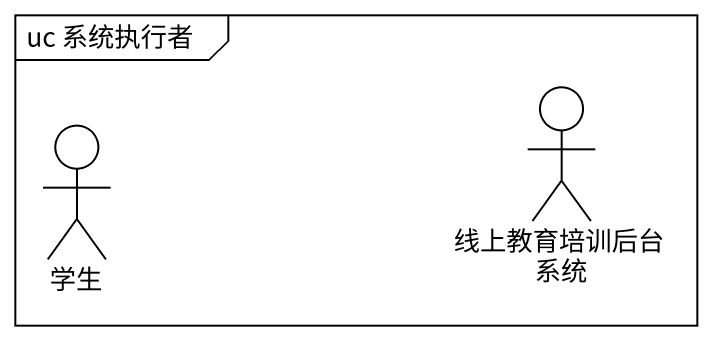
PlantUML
@startuml
mainframe uc 系统执行者
actor 学生
actor 线上教育培训后台系统
@enduml
